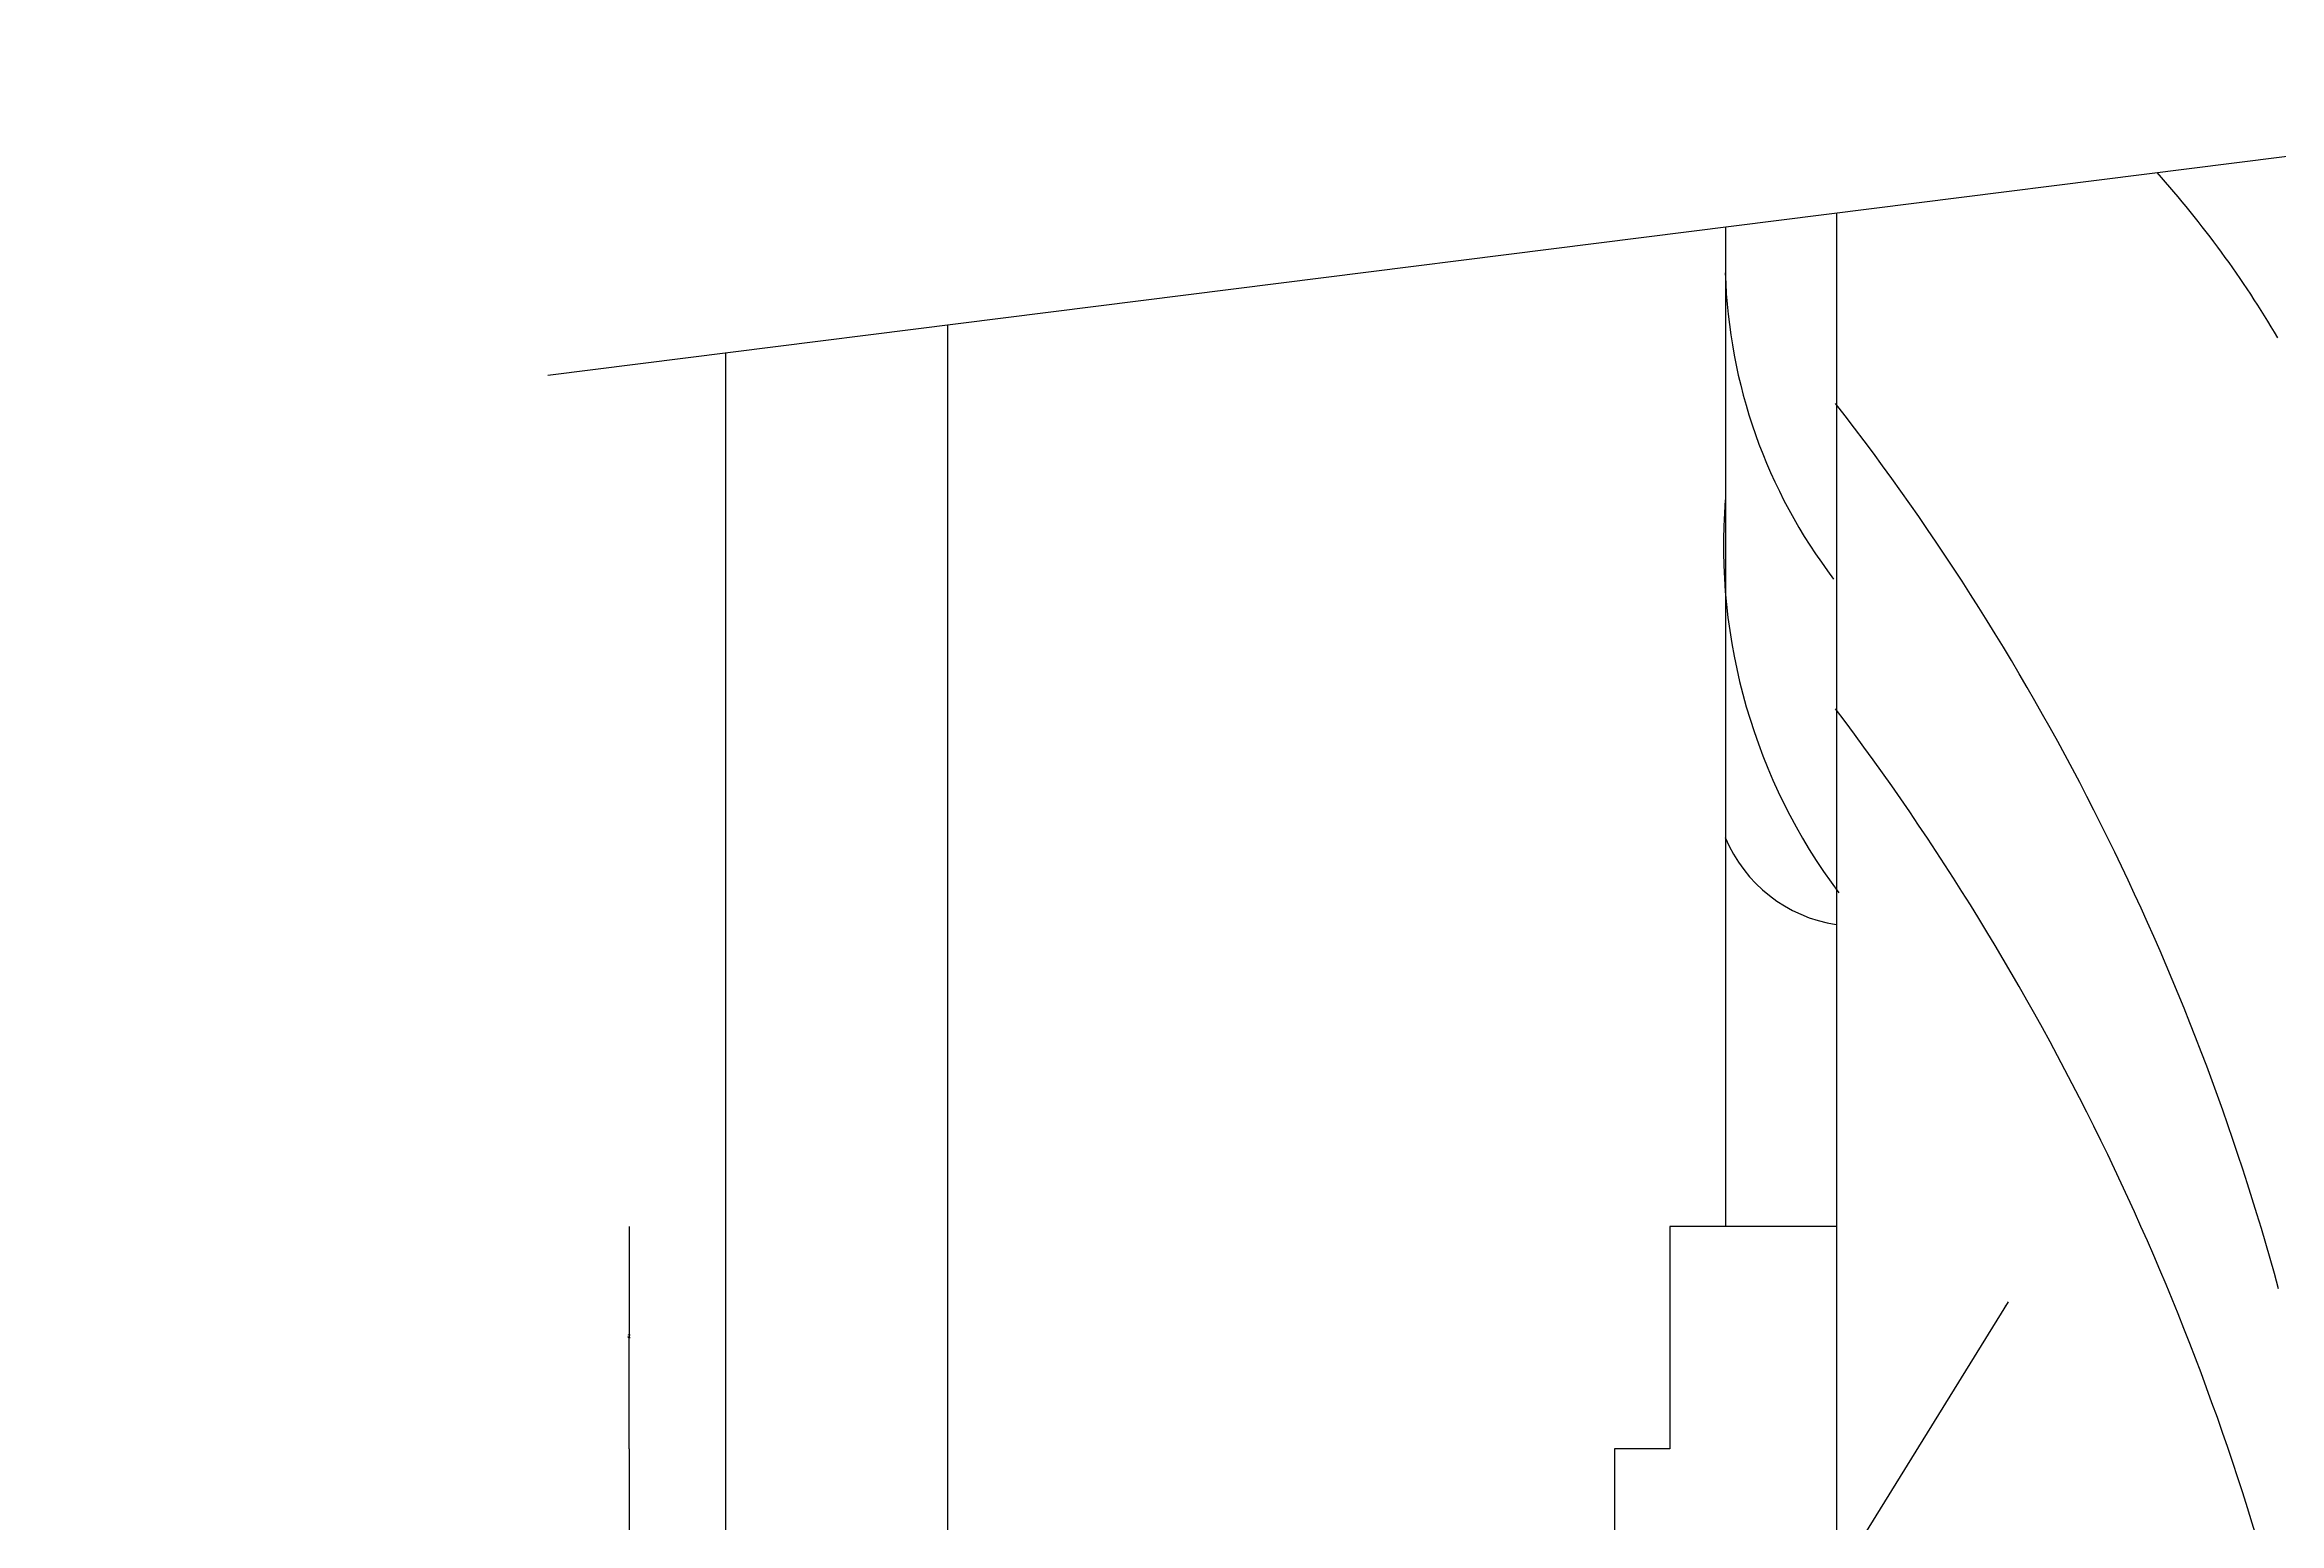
# Model space of a CAD drawing. Header units: metres. Extents: x 278 to 5235, y 197 to 7080.
# Drawn here: x 3071 to 4077, y 4336 to 5002 of the extents above; entities that cross this region are included whole.
import ezdxf

# ---------------------------------------------------------------- set-up
doc = ezdxf.new("R2010")
doc.units = ezdxf.units.M
for name, color, linetype in [('4', 4, 'Continuous'), ('7', 7, 'Continuous'), ('BH', 3, 'Continuous'), ('DIM', 3, 'Continuous')]:
    doc.layers.add(name, color=color, linetype=linetype)
doc.dimstyles.get("Standard").update_dxf_attribs({"dimtxt": 2.5, "dimasz": 2.5, "dimexe": 1.25, "dimexo": 0.625, "dimtad": 1, "dimcen": 2.5, "dimazin": 3, "dimtfac": 1, "dimtmove": 0, "dimatfit": 3})

# ---------------------------------------------------------------- blocks, each defined once
blk = doc.blocks.new('*D78')
for p, q in [((3334.33, 4369.83), (3334.33, 4269.83)), ((3334.08, 4269.83), (3333.83, 4269.83)), ((3334.33, 4169.83), (3334.33, 4269.83)), ((3334.33, 4269.83), (3334.33, 4269.83)), ((3334.58, 4269.83), (3334.83, 4269.83))]:
    blk.add_line(p, q)
at = {"layer": 'Defpoints'}
for p in [(3334.33, 4369.83), (3334.33, 4269.83), (3334.33, 4169.83)]:
    blk.add_point(p, dxfattribs=at)
at = {"layer": 'DIM', "insert": (3334.33, 4270.955), "char_height": 1, "attachment_point": 5}
blk.add_mtext('40', dxfattribs=at)
blk = doc.blocks.new('*D81')
for p, q in [((3334.33, 4469.83), (3334.33, 4419.83)), ((3334.08, 4419.83), (3333.83, 4419.83)), ((3334.33, 4369.83), (3334.33, 4419.83)), ((3334.33, 4419.83), (3334.33, 4419.83)), ((3334.58, 4419.83), (3334.83, 4419.83))]:
    blk.add_line(p, q)
at = {"layer": 'Defpoints'}
for p in [(3334.33, 4469.83), (3334.33, 4419.83), (3334.33, 4369.83)]:
    blk.add_point(p, dxfattribs=at)
at = {"layer": 'DIM', "insert": (3334.33, 4420.955), "char_height": 1, "attachment_point": 5}
blk.add_mtext('20', dxfattribs=at)

msp = doc.modelspace()

# ---------------------------------------------------------------- linework, layer by layer
at = {"layer": '4'}
for p, q in [((3827.84, 4919.91), (3827.84, 4469.83)), ((3877.84, 4926.21), (3877.84, 3969.83)), ((3377.84, 4069.83), (3377.84, 4863.22)), ((3877.84, 4469.83), (3802.84, 4469.83)), ((3802.84, 4469.83), (3802.84, 4369.83)), ((3802.84, 4369.83), (3777.84, 4369.83))]:
    msp.add_line(p, q, dxfattribs=at)
msp.add_lwpolyline([(3777.84, 4369.83), (3777.84, 4169.83)], dxfattribs=at)
at = {"layer": '7'}
msp.add_line((3477.84, 4169.83), (3477.84, 4875.82), dxfattribs=at)
at = {"layer": 'BH'}
for centre, radius, start, end in [((3668.28, 4628.55), 474.28, 30.6, 41.75), ((4066.35, 4906.04), 238.67, 181.65, 217.31), ((2980.75, 4142.63), 1136.19, 15.27, 37.89), ((4088.26, 4776.36), 261.3, 175.46, 216.75), ((2928.01, 3985.98), 1189.72, 15.06, 37.06), ((3887.63, 4669.8), 64.8, 202.53, 261.19)]:
    msp.add_arc(centre, radius, start, end, dxfattribs=at)
at = {"layer": 'DIM'}
msp.add_line((3297.74, 4853.13), (4667.96, 5025.75), dxfattribs=at)

# ---------------------------------------------------------------- dimensions: what is measured, and where the dimension line sits
for base, p1, p2, text, picture, middle in [((3334.33, 4419.83), (3334.33, 4469.83), (3334.33, 4369.83), '20', '*D81', (3334.33, 4420.955)), ((3334.33, 4269.83), (3334.33, 4369.83), (3334.33, 4169.83), '40', '*D78', (3334.33, 4270.955))]:
    dim = msp.add_linear_dim(base=base, p1=p1, p2=p2, text=text, dimstyle='Standard', dxfattribs=at)
    dim.commit()
    dim.dimension.update_dxf_attribs({"geometry": picture, "text_midpoint": middle})

# ---------------------------------------------------------------- leaders
msp.add_leader([(3955.11, 4435.99), (3071.29, 3006.61)], dimstyle='Standard', dxfattribs=at)

doc.saveas('drawing.dxf')
